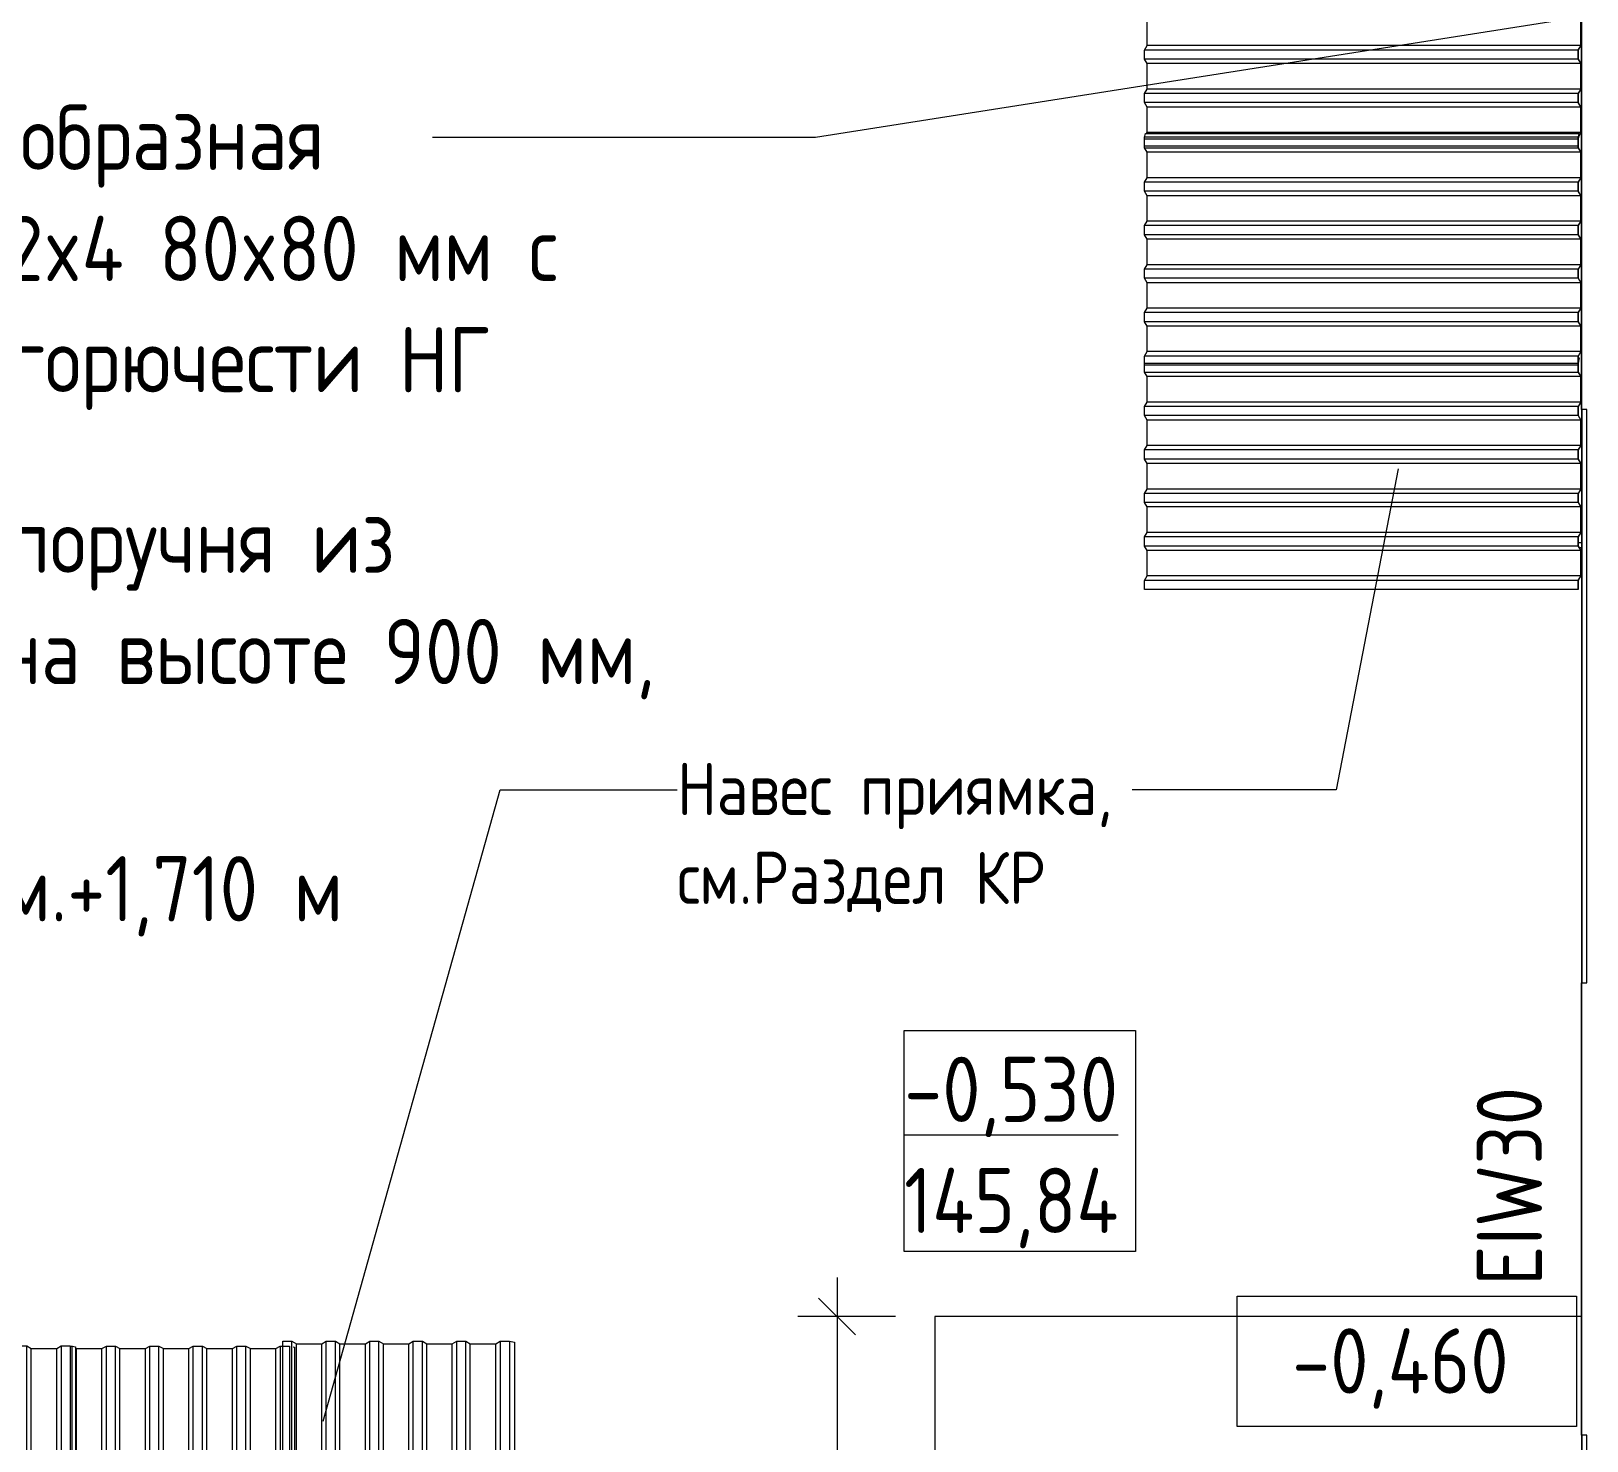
# Model space of a CAD drawing. Header units: millimetres. Extents: x -11345 to 411485, y -9810 to 73012.
# Drawn here: x 71372 to 77336, y 21844 to 27250 of the extents above; entities that cross this region are included whole.
import ezdxf

# ---------------------------------------------------------------- set-up
doc = ezdxf.new("R2010")
doc.units = ezdxf.units.MM
for name, color, linetype, lineweight in [('Аннотация', 7, 'Continuous', 18), ('Обобщенные модели', 7, 'Continuous', 18), ('Отметки', 7, 'Continuous', 9), ('Перекрытие', 7, 'Continuous', 9), ('Размеры', 7, 'Continuous', 5), ('Стены внутренние', 7, 'Continuous', 18), ('Стены наружные', 7, 'Continuous', 18), ('Стены отделка', 7, 'Continuous', 30), ('Стены штриховка', 7, 'Continuous', 9)]:
    doc.layers.add(name, color=color, linetype=linetype, lineweight=lineweight)
doc.styles.add('GOST Common_2', font='GOST_Common.ttf', dxfattribs={"width": 0.9, "height": 250})
doc.styles.add('GOST Common_3', font='GOST_Common.ttf', dxfattribs={"width": 0.9, "height": 250})
doc.styles.add('GOST Common_6', font='GOST_Common.ttf', dxfattribs={"width": 0.9, "height": 200})
doc.styles.add('GOST Common_7', font='GOST_Common.ttf', dxfattribs={"width": 0.9, "height": 200})
doc.dimstyles.new('ADSK_Основной_2_мм', dxfattribs={"dimscale": 304.8, "dimtxt": 201.142999, "dimasz": 0.463911, "dimexe": 0.492126, "dimexo": 0.492126, "dimgap": 0.098425, "dimtad": 1, "dimrnd": 0.01, "dimdsep": 46, "dimtxsty": 'GOST Common_7', "dimblk1": 'OBLIQUE', "dimblk2": 'OBLIQUE', "dimsah": 1, "dimcen": 0.09, "dimdle": 0.492126, "dimazin": 2, "dimtfac": 1, "dimtdec": 4, "dimtix": 1, "dimtmove": 0, "dimatfit": 3, "dimfxl": 1, "dimtvp": 1, "dimtolj": 1, "dimtzin": 0, "dimlwd": 20, "dimlwe": 20, "dimarcsym": 2})

# ---------------------------------------------------------------- blocks, each defined once
blk = doc.blocks.new('Roof Cladding - 833x50mm-3052802-План 1-го этажа')
at = {"layer": 'Обобщенные модели'}
for p, q in [((40282.6, 22227.1), (40317.6, 22227.1)), ((40282.6, 20821.3), (40282.6, 22227.1)), ((40317.6, 22227.1), (40334.6, 22217.1)), ((40317.6, 20821.3), (40317.6, 22227.1)), ((40334.6, 22217.1), (40432.3, 22217.1)), ((40334.6, 20837.8), (40334.6, 22217.1)), ((40432.3, 22217.1), (40449.3, 22227.1)), ((40432.3, 20837.8), (40432.3, 22217.1)), ((40449.3, 22227.1), (40484.3, 22227.1)), ((40449.3, 20821.3), (40449.3, 22227.1)), ((40484.3, 22227.1), (40501.3, 22217.1)), ((40484.3, 20821.3), (40484.3, 22227.1)), ((40501.3, 22217.1), (40599, 22217.1)), ((40501.3, 20837.8), (40501.3, 22217.1)), ((40599, 22217.1), (40616, 22227.1)), ((40599, 20837.8), (40599, 22217.1)), ((40616, 22227.1), (40651, 22227.1)), ((40616, 20821.3), (40616, 22227.1)), ((40651, 22227.1), (40668, 22217.1)), ((40651, 20821.3), (40651, 22227.1)), ((40668, 22217.1), (40765.7, 22217.1)), ((40668, 20837.8), (40668, 22217.1)), ((40765.7, 22217.1), (40782.7, 22227.1)), ((40765.7, 20837.8), (40765.7, 22217.1)), ((40782.7, 22227.1), (40817.7, 22227.1)), ((40782.7, 20821.3), (40782.7, 22227.1)), ((40817.7, 22227.1), (40834.7, 22217.1)), ((40817.7, 20821.3), (40817.7, 22227.1)), ((40834.7, 22217.1), (40932.4, 22217.1)), ((40834.7, 20837.8), (40834.7, 22217.1)), ((40932.4, 22217.1), (40949.4, 22227.1)), ((40932.4, 20837.8), (40932.4, 22217.1)), ((40949.4, 22227.1), (40984.4, 22227.1)), ((40949.4, 20821.3), (40949.4, 22227.1)), ((40984.4, 22227.1), (41001.4, 22217.1)), ((40984.4, 20821.3), (40984.4, 22227.1)), ((41001.4, 22217.1), (41099.1, 22217.1)), ((41001.4, 21006.3), (41001.4, 22217.1)), ((41099.1, 22217.1), (41116.1, 22227.1)), ((41099.1, 20821.3), (41099.1, 22217.1)), ((41116.1, 22227.1), (41151.1, 22227.1)), ((41116.1, 22227.1), (41116.1, 20821.3)), ((41151.1, 22227.1), (41171.1, 22223)), ((41151.1, 22227.1), (41151.1, 20821.3)), ((41171.1, 22223), (41171.1, 20821.3)), ((41001.4, 20821.3), (41001.4, 20988.6))]:
    blk.add_line(p, q, dxfattribs=at)
blk = doc.blocks.new('Roof Cladding - 833x50mm-V29-План 1-го этажа')
at = {"layer": 'Обобщенные модели'}
for p, q in [((39470.2, 22208.1), (39474.5, 22208.1)), ((39474.5, 22208.1), (39476.8, 22206.7)), ((39474.5, 20821.3), (39474.5, 22208.1)), ((39488, 22200.1), (39491.5, 22198)), ((39491.5, 22198), (39589.2, 22198)), ((39491.5, 20837.8), (39491.5, 22198)), ((39589.2, 22198), (39606.2, 22208.1)), ((39589.2, 20837.8), (39589.2, 22198)), ((39606.2, 22208.1), (39641.2, 22208.1)), ((39606.2, 20821.3), (39606.2, 22208.1)), ((39641.2, 22208.1), (39658.2, 22198)), ((39641.2, 20821.3), (39641.2, 22208.1)), ((39658.2, 22198), (39755.9, 22198)), ((39658.2, 20837.8), (39658.2, 22198)), ((39755.9, 22198), (39772.9, 22208.1)), ((39755.9, 20837.8), (39755.9, 22198)), ((39772.9, 22208.1), (39807.9, 22208.1)), ((39772.9, 20821.3), (39772.9, 22208.1)), ((39807.9, 22208.1), (39824.9, 22198)), ((39807.9, 20821.3), (39807.9, 22208.1)), ((39824.9, 22198), (39922.6, 22198)), ((39824.9, 20837.8), (39824.9, 22198)), ((39922.6, 22198), (39939.6, 22208.1)), ((39922.6, 20837.8), (39922.6, 22198)), ((39939.6, 22208.1), (39974.6, 22208.1)), ((39939.6, 20821.3), (39939.6, 22208.1)), ((39974.6, 22208.1), (39991.6, 22198)), ((39974.6, 20821.3), (39974.6, 22208.1)), ((39991.6, 22198), (40089.3, 22198)), ((39991.6, 20837.8), (39991.6, 22198)), ((40089.3, 22198), (40106.3, 22208.1)), ((40089.3, 20837.8), (40089.3, 22198)), ((40106.3, 22208.1), (40141.3, 22208.1)), ((40106.3, 20821.3), (40106.3, 22208.1)), ((40141.3, 22208.1), (40158.3, 22198)), ((40141.3, 20821.3), (40141.3, 22208.1)), ((40158.3, 22198), (40256, 22198)), ((40158.3, 20837.8), (40158.3, 22198)), ((40256, 22198), (40273, 22208.1)), ((40256, 20837.8), (40256, 22198)), ((40273, 22208.1), (40308, 22208.1)), ((40273, 22208.1), (40273, 20821.3)), ((40308, 22208.1), (40308, 20821.3)), ((40322.8, 22205), (40328, 22203.9)), ((40328, 22203.9), (40328, 20821.3))]:
    blk.add_line(p, q, dxfattribs=at)
blk = doc.blocks.new('Roof Cladding - 333x50mm-3052987-План 1-го этажа')
at = {"layer": 'Обобщенные модели'}
for p, q in [((38932.9, 22208.6), (38967.9, 22208.6)), ((38932.9, 20821.3), (38932.9, 22208.6)), ((38967.9, 22208.6), (38984.9, 22198.5)), ((38967.9, 20821.3), (38967.9, 22208.6)), ((38984.9, 22198.5), (39082.6, 22198.5)), ((38984.9, 20821.3), (38984.9, 22198.5)), ((39082.6, 22198.5), (39099.6, 22208.6)), ((39082.6, 20821.3), (39082.6, 22198.5)), ((39099.6, 22208.6), (39134.6, 22208.6)), ((39099.6, 20821.3), (39099.6, 22208.6)), ((39134.6, 22208.6), (39151.6, 22198.5)), ((39134.6, 20821.3), (39134.6, 22208.6)), ((39151.6, 22198.5), (39249.3, 22198.5)), ((39151.6, 20837.8), (39151.6, 22198.5)), ((39249.3, 22198.5), (39266.3, 22208.6)), ((39249.3, 20837.8), (39249.3, 22198.5)), ((39266.3, 22208.6), (39301.3, 22208.6)), ((39266.3, 20821.3), (39266.3, 22208.6)), ((39301.3, 22208.6), (39318.3, 22198.5)), ((39301.3, 20821.1), (39301.3, 22208.6)), ((39318.3, 22198.5), (39416, 22198.5)), ((39318.3, 20837.8), (39318.3, 22198.5)), ((39416, 22198.5), (39433, 22208.6)), ((39416, 20837.8), (39416, 22198.5)), ((39433, 22208.6), (39468, 22208.6)), ((39433, 22208.6), (39433, 20821.3)), ((39468, 22208.6), (39473.9, 22207.3)), ((39468, 22208.6), (39468, 20821.3)), ((39474.5, 22207.2), (39488, 22204.4)), ((39488, 22204.4), (39488, 20821.3))]:
    blk.add_line(p, q, dxfattribs=at)
blk = doc.blocks.new('Roof Cladding - 833x50mm-3052852-План 1-го этажа')
at = {"layer": 'Обобщенные модели'}
for p, q in [((43585.6, 27677.1), (43589.8, 27697.1)), ((43585.6, 27642.1), (43585.6, 27677.1)), ((43585.6, 27677.1), (45248.5, 27677.1)), ((43589.8, 27697.1), (45252.6, 27697.1)), ((45252.6, 27697.1), (45248.5, 27677.1)), ((45248.5, 27677.1), (45248.5, 27642.1)), ((45248.8, 27676.5), (45252.8, 27696.1)), ((45248.8, 27643.2), (45248.8, 27676.5)), ((45252.8, 27696.1), (45252.6, 27697.1)), ((43595.7, 27625.1), (43585.6, 27642.1)), ((43585.6, 27642.1), (45248.5, 27642.1)), ((43595.7, 27527.4), (43595.7, 27625.1)), ((45258.5, 27625.1), (43595.7, 27625.1)), ((45248.5, 27642.1), (45258.5, 27625.1)), ((45258.8, 27626.2), (45248.8, 27643.2)), ((45258.5, 27625.1), (45258.5, 27527.4)), ((45258.8, 27526.4), (45258.8, 27626.2)), ((43585.6, 27510.4), (43595.7, 27527.4)), ((43585.6, 27475.4), (43585.6, 27510.4)), ((45248.5, 27510.4), (43585.6, 27510.4)), ((45258.5, 27527.4), (43595.7, 27527.4)), ((45258.5, 27527.4), (45248.5, 27510.4)), ((45248.5, 27510.4), (45248.5, 27475.4)), ((45248.8, 27509.4), (45258.8, 27526.4)), ((45248.8, 27476.5), (45248.8, 27509.4)), ((43595.7, 27458.4), (43585.6, 27475.4)), ((45248.5, 27475.4), (43585.6, 27475.4)), ((43595.7, 27360.7), (43595.7, 27458.4)), ((45258.5, 27458.4), (43595.7, 27458.4)), ((45248.5, 27475.4), (45258.5, 27458.4)), ((45258.8, 27459.5), (45248.8, 27476.5)), ((45258.5, 27458.4), (45258.5, 27360.7)), ((45258.8, 27359.7), (45258.8, 27459.5)), ((43585.6, 27343.7), (43595.7, 27360.7)), ((43585.6, 27308.7), (43585.6, 27343.7)), ((45248.5, 27343.7), (43585.6, 27343.7)), ((45258.5, 27360.7), (43595.7, 27360.7)), ((45258.5, 27360.7), (45248.5, 27343.7)), ((45248.5, 27343.7), (45248.5, 27308.7)), ((45248.8, 27342.7), (45258.8, 27359.7)), ((45248.8, 27309.8), (45248.8, 27342.7)), ((43595.7, 27291.7), (43585.6, 27308.7)), ((45248.5, 27308.7), (43585.6, 27308.7)), ((43595.7, 27194), (43595.7, 27291.7)), ((45258.5, 27291.7), (43595.7, 27291.7)), ((45248.5, 27308.7), (45258.5, 27291.7)), ((45258.8, 27292.8), (45248.8, 27309.8)), ((45258.5, 27291.7), (45258.5, 27194)), ((45258.8, 27193), (45258.8, 27292.8)), ((43585.6, 27177), (43595.7, 27194)), ((43585.6, 27142), (43585.6, 27177)), ((45248.5, 27177), (43585.6, 27177)), ((43595.7, 27125), (43585.6, 27142)), ((45248.5, 27142), (43585.6, 27142)), ((45258.5, 27194), (43595.7, 27194)), ((45258.5, 27194), (45248.5, 27177)), ((45248.5, 27177), (45248.5, 27142)), ((45248.5, 27142), (45258.5, 27125)), ((45248.8, 27176), (45258.8, 27193)), ((45248.8, 27143.1), (45248.8, 27176)), ((45258.8, 27126.1), (45248.8, 27143.1)), ((43595.7, 27027.3), (43595.7, 27125)), ((45258.5, 27125), (43595.7, 27125)), ((45258.5, 27125), (45258.5, 27027.3)), ((45258.8, 27026.3), (45258.8, 27126.1)), ((43585.6, 27010.3), (43595.7, 27027.3)), ((45258.5, 27027.3), (43595.7, 27027.3)), ((45258.5, 27027.3), (45248.5, 27010.3)), ((45248.8, 27009.3), (45258.8, 27026.3)), ((43585.6, 26975.3), (43585.6, 27010.3)), ((45248.5, 27010.3), (43585.6, 27010.3)), ((43595.7, 26958.3), (43585.6, 26975.3)), ((45248.5, 26975.3), (43585.6, 26975.3)), ((43595.7, 26860.6), (43595.7, 26958.3)), ((45258.5, 26958.3), (43595.7, 26958.3)), ((45248.5, 27010.3), (45248.5, 26975.3)), ((45248.5, 26975.3), (45258.5, 26958.3)), ((45248.8, 26976.4), (45248.8, 27009.3)), ((45258.8, 26959.4), (45248.8, 26976.4)), ((45258.5, 26958.3), (45258.5, 26860.6)), ((45258.8, 26859.6), (45258.8, 26959.4)), ((43585.6, 26843.6), (43587.7, 26847.1)), ((43585.6, 26808.6), (43585.6, 26843.6)), ((45248.5, 26843.6), (43585.6, 26843.6)), ((43593.6, 26857.1), (43595.7, 26860.6)), ((45258.5, 26860.6), (43595.7, 26860.6)), ((45250.4, 26846.9), (45248.5, 26843.6)), ((45248.5, 26843.6), (45248.5, 26808.6)), ((45248.8, 26842.6), (45258.8, 26859.6)), ((45248.8, 26808.6), (45248.8, 26842.6)), ((45258.5, 26860.6), (45250.5, 26847.1)), ((45248.5, 26808.6), (43585.6, 26808.6)), ((45248.5, 26808.6), (45248.8, 26808.6))]:
    blk.add_line(p, q, dxfattribs=at)
blk = doc.blocks.new('Roof Cladding - 833x50mm-V33-План 1-го этажа')
at = {"layer": 'Обобщенные модели'}
for p, q in [((43587.7, 26847.1), (43589.8, 26857.1)), ((43589.8, 26857.1), (45252.6, 26857.1)), ((45252.6, 26857.1), (45248.5, 26837.1)), ((45248.8, 26836.5), (45252.8, 26856.1)), ((45252.8, 26856.1), (45252.6, 26857.1)), ((43585.6, 26802.1), (43585.6, 26837.1)), ((43585.6, 26837.1), (45248.5, 26837.1)), ((43595.7, 26785.1), (43585.6, 26802.1)), ((43585.6, 26802.1), (45248.5, 26802.1)), ((43595.7, 26687.4), (43595.7, 26785.1)), ((45258.5, 26785.1), (43595.7, 26785.1)), ((45248.5, 26837.1), (45248.5, 26802.1)), ((45248.5, 26802.1), (45258.5, 26785.1)), ((45248.8, 26803.2), (45248.8, 26836.5)), ((45258.8, 26786.2), (45248.8, 26803.2)), ((45258.5, 26785.1), (45258.5, 26687.4)), ((45258.8, 26686.4), (45258.8, 26786.2)), ((43585.6, 26670.4), (43595.7, 26687.4)), ((43585.6, 26635.4), (43585.6, 26670.4)), ((45248.5, 26670.4), (43585.6, 26670.4)), ((45258.5, 26687.4), (43595.7, 26687.4)), ((45258.5, 26687.4), (45248.5, 26670.4)), ((45248.5, 26670.4), (45248.5, 26635.4)), ((45248.8, 26669.4), (45258.8, 26686.4)), ((45248.8, 26636.5), (45248.8, 26669.4)), ((43595.7, 26618.4), (43585.6, 26635.4)), ((45248.5, 26635.4), (43585.6, 26635.4)), ((43595.7, 26520.7), (43595.7, 26618.4)), ((45258.5, 26618.4), (43595.7, 26618.4)), ((45248.5, 26635.4), (45258.5, 26618.4)), ((45258.8, 26619.5), (45248.8, 26636.5)), ((45258.5, 26618.4), (45258.5, 26520.7)), ((45258.8, 26519.7), (45258.8, 26619.5)), ((43585.6, 26503.7), (43595.7, 26520.7)), ((43585.6, 26468.7), (43585.6, 26503.7)), ((45248.5, 26503.7), (43585.6, 26503.7)), ((45258.5, 26520.7), (43595.7, 26520.7)), ((45258.5, 26520.7), (45248.5, 26503.7)), ((45248.5, 26503.7), (45248.5, 26468.7)), ((45248.8, 26502.7), (45258.8, 26519.7)), ((45248.8, 26469.8), (45248.8, 26502.7)), ((43595.7, 26451.7), (43585.6, 26468.7)), ((45248.5, 26468.7), (43585.6, 26468.7)), ((43595.7, 26354), (43595.7, 26451.7)), ((45258.5, 26451.7), (43595.7, 26451.7)), ((45248.5, 26468.7), (45258.5, 26451.7)), ((45258.8, 26452.8), (45248.8, 26469.8)), ((45258.5, 26451.7), (45258.5, 26354)), ((45258.8, 26353), (45258.8, 26452.8)), ((43585.6, 26337), (43595.7, 26354)), ((43585.6, 26302), (43585.6, 26337)), ((45248.5, 26337), (43585.6, 26337)), ((43595.7, 26285), (43585.6, 26302)), ((45248.5, 26302), (43585.6, 26302)), ((45258.5, 26354), (43595.7, 26354)), ((45258.5, 26354), (45248.5, 26337)), ((45248.5, 26337), (45248.5, 26302)), ((45248.5, 26302), (45258.5, 26285)), ((45248.8, 26336), (45258.8, 26353)), ((45248.8, 26303.1), (45248.8, 26336)), ((45258.8, 26286.1), (45248.8, 26303.1)), ((43595.7, 26187.3), (43595.7, 26285)), ((45258.5, 26285), (43595.7, 26285)), ((45258.5, 26285), (45258.5, 26187.3)), ((45258.8, 26186.3), (45258.8, 26286.1)), ((43585.6, 26170.3), (43595.7, 26187.3)), ((45258.5, 26187.3), (43595.7, 26187.3)), ((45258.5, 26187.3), (45248.5, 26170.3)), ((45248.8, 26169.3), (45258.8, 26186.3)), ((43585.6, 26135.3), (43585.6, 26170.3)), ((45248.5, 26170.3), (43585.6, 26170.3)), ((43595.7, 26118.3), (43585.6, 26135.3)), ((45248.5, 26135.3), (43585.6, 26135.3)), ((45248.5, 26170.3), (45248.5, 26135.3)), ((45248.5, 26135.3), (45258.5, 26118.3)), ((45248.8, 26136.4), (45248.8, 26169.3)), ((45258.8, 26119.4), (45248.8, 26136.4)), ((43595.7, 26020.6), (43595.7, 26118.3)), ((45258.5, 26118.3), (43595.7, 26118.3)), ((45258.5, 26118.3), (45258.5, 26020.6)), ((45258.8, 26019.6), (45258.8, 26119.4)), ((43585.6, 26003.6), (43595.7, 26020.6)), ((43585.6, 25968.6), (43585.6, 26003.6)), ((45248.5, 26003.6), (43585.6, 26003.6)), ((45258.5, 26020.6), (43595.7, 26020.6)), ((45258.5, 26020.6), (45248.5, 26003.6)), ((45248.5, 26003.6), (45248.5, 25968.6)), ((45248.8, 26002.6), (45258.8, 26019.6)), ((45248.5, 25968.6), (43585.6, 25968.6)), ((45248.5, 25968.6), (45248.8, 25968.6)), ((45248.8, 25968.6), (45248.8, 26002.6))]:
    blk.add_line(p, q, dxfattribs=at)
blk = doc.blocks.new('Roof Cladding - 833x50mm-V34-План 1-го этажа')
at = {"layer": 'Обобщенные модели'}
for p, q in [((43585.6, 25942.1), (43585.6, 25977.1)), ((43585.6, 25977.1), (45248.5, 25977.1)), ((45252.6, 25997.1), (45248.5, 25977.1)), ((45248.5, 25977.1), (45248.5, 25942.1)), ((45248.7, 25997.1), (45252.6, 25997.1)), ((45248.8, 25976.5), (45252.8, 25996.1)), ((45248.8, 25943.2), (45248.8, 25976.5)), ((45252.8, 25996.1), (45252.6, 25997.1)), ((43595.7, 25925.1), (43585.6, 25942.1)), ((43585.6, 25942.1), (45248.5, 25942.1)), ((43595.7, 25827.4), (43595.7, 25925.1)), ((45258.5, 25925.1), (43595.7, 25925.1)), ((45248.5, 25942.1), (45258.5, 25925.1)), ((45258.8, 25926.2), (45248.8, 25943.2)), ((45258.5, 25925.1), (45258.5, 25827.4)), ((45258.8, 25826.4), (45258.8, 25926.2)), ((43585.6, 25810.4), (43595.7, 25827.4)), ((45258.5, 25827.4), (43595.7, 25827.4)), ((45258.5, 25827.4), (45248.5, 25810.4)), ((45248.8, 25809.4), (45258.8, 25826.4)), ((43585.6, 25775.4), (43585.6, 25810.4)), ((45248.5, 25810.4), (43585.6, 25810.4)), ((43595.7, 25758.4), (43585.6, 25775.4)), ((45248.5, 25775.4), (43585.6, 25775.4)), ((45248.5, 25810.4), (45248.5, 25775.4)), ((45248.5, 25775.4), (45258.5, 25758.4)), ((45248.8, 25776.5), (45248.8, 25809.4)), ((45258.8, 25759.5), (45248.8, 25776.5)), ((43595.7, 25660.7), (43595.7, 25758.4)), ((45258.5, 25758.4), (43595.7, 25758.4)), ((45258.5, 25758.4), (45258.5, 25660.7)), ((45258.8, 25659.7), (45258.8, 25759.5)), ((43585.6, 25643.7), (43595.7, 25660.7)), ((45258.5, 25660.7), (43595.7, 25660.7)), ((45258.5, 25660.7), (45248.5, 25643.7)), ((45248.8, 25642.7), (45258.8, 25659.7)), ((43585.6, 25608.7), (43585.6, 25643.7)), ((45248.5, 25643.7), (43585.6, 25643.7)), ((43595.7, 25591.7), (43585.6, 25608.7)), ((45248.5, 25608.7), (43585.6, 25608.7)), ((43595.7, 25494), (43595.7, 25591.7)), ((45258.5, 25591.7), (43595.7, 25591.7)), ((45248.5, 25643.7), (45248.5, 25608.7)), ((45248.5, 25608.7), (45258.5, 25591.7)), ((45248.8, 25609.8), (45248.8, 25642.7)), ((45258.8, 25592.8), (45248.8, 25609.8)), ((45258.5, 25591.7), (45258.5, 25494)), ((45258.8, 25493), (45258.8, 25592.8)), ((43585.6, 25477), (43595.7, 25494)), ((43585.6, 25442), (43585.6, 25477)), ((45248.5, 25477), (43585.6, 25477)), ((45258.5, 25494), (43595.7, 25494)), ((45258.5, 25494), (45248.5, 25477)), ((45248.5, 25477), (45248.5, 25442)), ((45248.8, 25476), (45258.8, 25493)), ((45248.8, 25443.1), (45248.8, 25476)), ((43595.7, 25425), (43585.6, 25442)), ((45248.5, 25442), (43585.6, 25442)), ((43595.7, 25327.3), (43595.7, 25425)), ((45258.5, 25425), (43595.7, 25425)), ((45248.5, 25442), (45258.5, 25425)), ((45258.8, 25426.1), (45248.8, 25443.1)), ((45258.5, 25425), (45258.5, 25327.3)), ((45258.8, 25326.3), (45258.8, 25426.1)), ((43585.6, 25310.3), (43595.7, 25327.3)), ((43585.6, 25275.3), (43585.6, 25310.3)), ((45248.5, 25310.3), (43585.6, 25310.3)), ((45258.5, 25327.3), (43595.7, 25327.3)), ((45258.5, 25327.3), (45248.5, 25310.3)), ((45248.5, 25310.3), (45248.5, 25275.3)), ((45248.8, 25309.3), (45258.8, 25326.3)), ((45248.8, 25276.4), (45248.8, 25309.3)), ((43595.7, 25258.3), (43585.6, 25275.3)), ((45248.5, 25275.3), (43585.6, 25275.3)), ((43595.7, 25160.6), (43595.7, 25258.3)), ((45258.5, 25258.3), (43595.7, 25258.3)), ((45248.5, 25275.3), (45258.5, 25258.3)), ((45258.8, 25259.4), (45248.8, 25276.4)), ((45258.5, 25258.3), (45258.5, 25160.6)), ((45258.8, 25159.6), (45258.8, 25259.4)), ((43585.6, 25143.6), (43595.7, 25160.6)), ((43585.6, 25108.6), (43585.6, 25143.6)), ((45248.5, 25143.6), (43585.6, 25143.6)), ((45258.5, 25160.6), (43595.7, 25160.6)), ((45258.5, 25160.6), (45248.5, 25143.6)), ((45248.5, 25143.6), (45248.5, 25108.6)), ((45248.8, 25142.6), (45258.8, 25159.6)), ((45248.8, 25108.6), (45248.8, 25142.6)), ((45248.5, 25108.6), (43585.6, 25108.6)), ((45248.5, 25108.6), (45248.8, 25108.6))]:
    blk.add_line(p, q, dxfattribs=at)
blk = doc.blocks.new('Высотные отметки - Рамка-12095-План 1-го этажа')
at = {"layer": 'Аннотация', "lineweight": 20}
for p, q in [((-6.5, 0), (-6.5, 5)), ((-6.5, 5), (6.5, 5)), ((6.5, 5), (6.5, 0)), ((6.5, 0), (-6.5, 0))]:
    blk.add_line(p, q, dxfattribs=at)
blk = doc.blocks.new('_Oblique')
at = {"color": 0, "linetype": 'ByBlock', "lineweight": -2}
blk.add_line((-0.5, -0.5), (0.5, 0.5), dxfattribs=at)
blk = doc.blocks.new('DIMBLOCK84-План 1-го этажа')
at = {"layer": 'Defpoints', "color": 0, "transparency": 16777216}
for p in [(74835.7, 22321.3), (74461.2, 20821.3), (74561.2, 20821.3)]:
    blk.add_point(p, dxfattribs=at)
at = {"layer": 'Размеры', "color": 0, "transparency": 16777216}
for p, q in [((74461.2, 22471.3), (74461.2, 20671.3)), ((74685.7, 22321.3), (74311.2, 22321.3)), ((74411.2, 20821.3), (74311.2, 20821.3))]:
    blk.add_line(p, q, dxfattribs=at)
at = {"layer": 'Размеры', "color": 0, "transparency": 16777216, "xscale": 141.4, "yscale": 141.4, "zscale": 141.4}
for p, rotation in [((74461.2, 22321.3), 90), ((74461.2, 20821.3), 270)]:
    blk.add_blockref('_Oblique', p, dxfattribs=dict(at, rotation=rotation))
at = {"layer": 'Размеры', "color": 0, "lineweight": 20, "transparency": 16777216, "insert": (74331.2, 21571.3), "char_height": 200, "width": 560.473, "attachment_point": 5, "rotation": 90, "style": 'GOST Common_7'}
blk.add_mtext('\\A1;1500', dxfattribs=at)

msp = doc.modelspace()

# ---------------------------------------------------------------- linework, layer by layer
at = {"layer": 'Аннотация', "lineweight": 9}
for p, q in [((83226.37931, 28232.91692), (74378.05456, 26842.16785)), ((73789.25991, 26842.16785), (72910.36442, 26842.16785)), ((74378.05456, 26842.16785), (73789.25991, 26842.16785)), ((76612.68536, 25570.83465), (76375.07535, 24339.99925)), ((72490.91331, 21920.12528), (73169.53961, 24339.99925)), ((73169.53961, 24339.99925), (73848.16591, 24339.99925)), ((76025.55838, 24339.99925), (75592.43154, 24339.99925)), ((76375.07535, 24339.99925), (76025.55838, 24339.99925))]:
    msp.add_line(p, q, dxfattribs=at)
at = {"layer": 'Аннотация', "lineweight": 9, "flags": 128}
msp.add_lwpolyline([(74718.23354, 23417.67559), (75605.63354, 23417.67559), (75605.63354, 22570.67559), (74718.23354, 22570.67559)], close=True, dxfattribs=at)
at = {"layer": 'Перекрытие'}
for p, q in [((77315.7179, 22321.31798), (74835.71368, 22321.31798)), ((74835.71368, 22321.31798), (74835.71368, 20821.31798))]:
    msp.add_line(p, q, dxfattribs=at)
at = {"layer": 'Стены внутренние'}
for p, q in [((77315.7179, 27228.47924), (77312.39926, 27228.62436)), ((77312.39926, 25538.06557), (77315.7179, 25537.98054)), ((77315.7179, 25287.89849), (77302.31554, 25288.24189))]:
    msp.add_line(p, q, dxfattribs=at)
at = {"layer": 'Стены наружные'}
for p, q in [((77314.7179, 25799.17031), (77314.7179, 27529.17031)), ((77315.7179, 25799.17031), (77315.7179, 27529.17031)), ((77315.7179, 27208.46013), (77312.71112, 27208.59161)), ((77314.7179, 25799.17031), (77315.7179, 25799.17031)), ((77312.39926, 25558.07214), (77315.7179, 25557.9871)), ((77315.7179, 25267.89192), (77307.55116, 25268.10118)), ((77314.7179, 23600.85078), (77315.7179, 23600.85078)), ((77314.7179, 21865.85078), (77314.7179, 23600.85078)), ((77315.7179, 21865.85078), (77315.7179, 23600.85078)), ((77315.7179, 21865.85078), (77314.7179, 21865.85078))]:
    msp.add_line(p, q, dxfattribs=at)
at = {"layer": 'Стены отделка', "lineweight": 9}
for p, q in [((77314.7179, 25799.17031), (77314.7179, 23600.85078)), ((77335.7179, 25799.17031), (77315.7179, 25799.17031)), ((77315.7179, 25799.17031), (77315.7179, 23600.85078)), ((77315.7179, 23600.85078), (77335.7179, 23600.85078)), ((77335.7179, 23600.85078), (77335.7179, 23601.85078)), ((77314.7179, 21865.85078), (77314.7179, 20821.31798)), ((77335.7179, 21865.85078), (77315.7179, 21865.85078)), ((77315.7179, 21865.85078), (77315.7179, 20821.31798))]:
    msp.add_line(p, q, dxfattribs=at)
at = {"layer": 'Стены штриховка'}
for p, q in [((77335.7179, 23601.85078), (77335.7179, 25799.17031)), ((77335.7179, 20821.31798), (77335.7179, 21865.85078))]:
    msp.add_line(p, q, dxfattribs=at)

# ---------------------------------------------------------------- block references
at = {"layer": 'Обобщенные модели'}
for name in ['Roof Cladding - 833x50mm-3052852-План 1-го этажа', 'Roof Cladding - 833x50mm-V33-План 1-го этажа', 'Roof Cladding - 833x50mm-V34-План 1-го этажа', 'Roof Cladding - 333x50mm-3052987-План 1-го этажа', 'Roof Cladding - 833x50mm-V29-План 1-го этажа', 'Roof Cladding - 833x50mm-3052802-План 1-го этажа']:
    msp.add_blockref(name, (32053.86393, 0), dxfattribs=at)
at = {"layer": 'Отметки', "lineweight": 20, "xscale": 99.99999999999993, "yscale": 99.99999999999993, "zscale": 99.99999999999993}
msp.add_blockref('Высотные отметки - Рамка-12095-План 1-го этажа', (76645.53861, 21899.1661), dxfattribs=at)

# ---------------------------------------------------------------- texts
at = {"layer": 'Аннотация', "lineweight": 9, "attachment_point": 1, "line_spacing_factor": 1.022766}
for s, insert, char_height, width, style in [('\\pxt1.44,2.88,4.32,5.76,7.2,8.64,10.08,11.52,12.96,14.4,15.84,17.28,18.72,20.16,21.6,23.04,24.48,25.92,27.36,28.8,30.24,31.68,33.12,34.56,36,37.44,38.88,40.32,41.76,43.2,44.64,46.08;{Панель стеновая кубообразная Перфатен Pergola 6/2x4 80x80\\~мм с шагом 80мм. Группа горючести НГ}', (68403.8488, 26967.36099), 250, 5387.4, 'GOST Common_2'), ('\\pxt1.44,2.88,4.32,5.76,7.2,8.64,10.08,11.52,12.96,14.4,15.84,17.28,18.72,20.16,21.6,23.04,24.48,25.92,27.36,28.8,30.24,31.68,33.12,34.56,36,37.44,38.88,40.32,41.76,43.2,44.64,46.08;{Замена пристенного поручня из нержавеющей стали на высоте 900 мм, ⌀50 мм}', (68403.8488, 25422.21876), 250, 5494.5, 'GOST Common_2'), ('\\pxt1.8,3.6,5.4,7.2,9,10.8,12.6,14.4,16.2,18,19.8,21.6,23.4,25.2,27,28.8,30.6,32.4,34.2,36,37.8,39.6,41.4,43.2,45,46.8,48.6,50.4,52.2,54,55.8,57.6;{Навес приямка,\\Pсм.Раздел КР}', (73848.16591, 24444.12252), 200, 2178.9, 'GOST Common_6'), ('\\pxt1.44,2.88,4.32,5.76,7.2,8.64,10.08,11.52,12.96,14.4,15.84,17.28,18.72,20.16,21.6,23.04,24.48,25.92,27.36,28.8,30.24,31.68,33.12,34.56,36,37.44,38.88,40.32,41.76,43.2,44.64,46.08;{Низ окна на отм.+1,710 м}', (69131.5931, 24086.40168), 250, 3870, 'GOST Common_2'), ('\\pxt1.44,2.88,4.32,5.76,7.2,8.64,10.08,11.52,12.96,14.4,15.84,17.28,18.72,20.16,21.6,23.04,24.48,25.92,27.36,28.8,30.24,31.68,33.12,34.56,36,37.44,38.88,40.32,41.76,43.2,44.64,46.08;{\\L-0,530\\P\\l145,84}', (74718.23354, 23317.29582), 250, 896.274, 'GOST Common_2')]:
    msp.add_mtext(s, dxfattribs=dict(at, insert=insert, char_height=char_height, width=width, style=style))
at = {"layer": 'Аннотация', "color": 1, "lineweight": 9, "true_color": 0xff0000, "insert": (76913.40404, 22437.53256), "char_height": 250, "width": 811.737, "attachment_point": 1, "rotation": 90, "line_spacing_factor": 1.022766, "style": 'GOST Common_2'}
msp.add_mtext('\\pxt1.44,2.88,4.32,5.76,7.2,8.64,10.08,11.52,12.96,14.4,15.84,17.28,18.72,20.16,21.6,23.04,24.48,25.92,27.36,28.8,30.24,31.68,33.12,34.56,36,37.44,38.88,40.32,41.76,43.2,44.64,46.08;{ЕIW30}', dxfattribs=at)
at = {"layer": 'Отметки', "lineweight": 20, "insert": (76205.54851, 22275.87318), "char_height": 250, "width": 1055.9762435, "attachment_point": 1, "line_spacing_factor": 1.022761, "style": 'GOST Common_3'}
msp.add_mtext('-0,460', dxfattribs=at)

# ---------------------------------------------------------------- dimensions: what is measured, and where the dimension line sits
at = {"layer": 'Размеры', "lineweight": 20}
dim = msp.add_linear_dim(base=(74461.19697, 20821.31798), p1=(74835.71368, 22321.31798), p2=(74561.18187, 20821.31798), angle=90, dimstyle='ADSK_Основной_2_мм', override={"dimpost": '<>', "dimfxl": 1524.915642, "dimlwd": 65535, "dimlwe": 65535}, dxfattribs=at)
dim.commit()
dim.dimension.update_dxf_attribs({"geometry": 'DIMBLOCK84-План 1-го этажа', "text_midpoint": (74331.19697, 21571.31798)})

doc.saveas('drawing.dxf')
